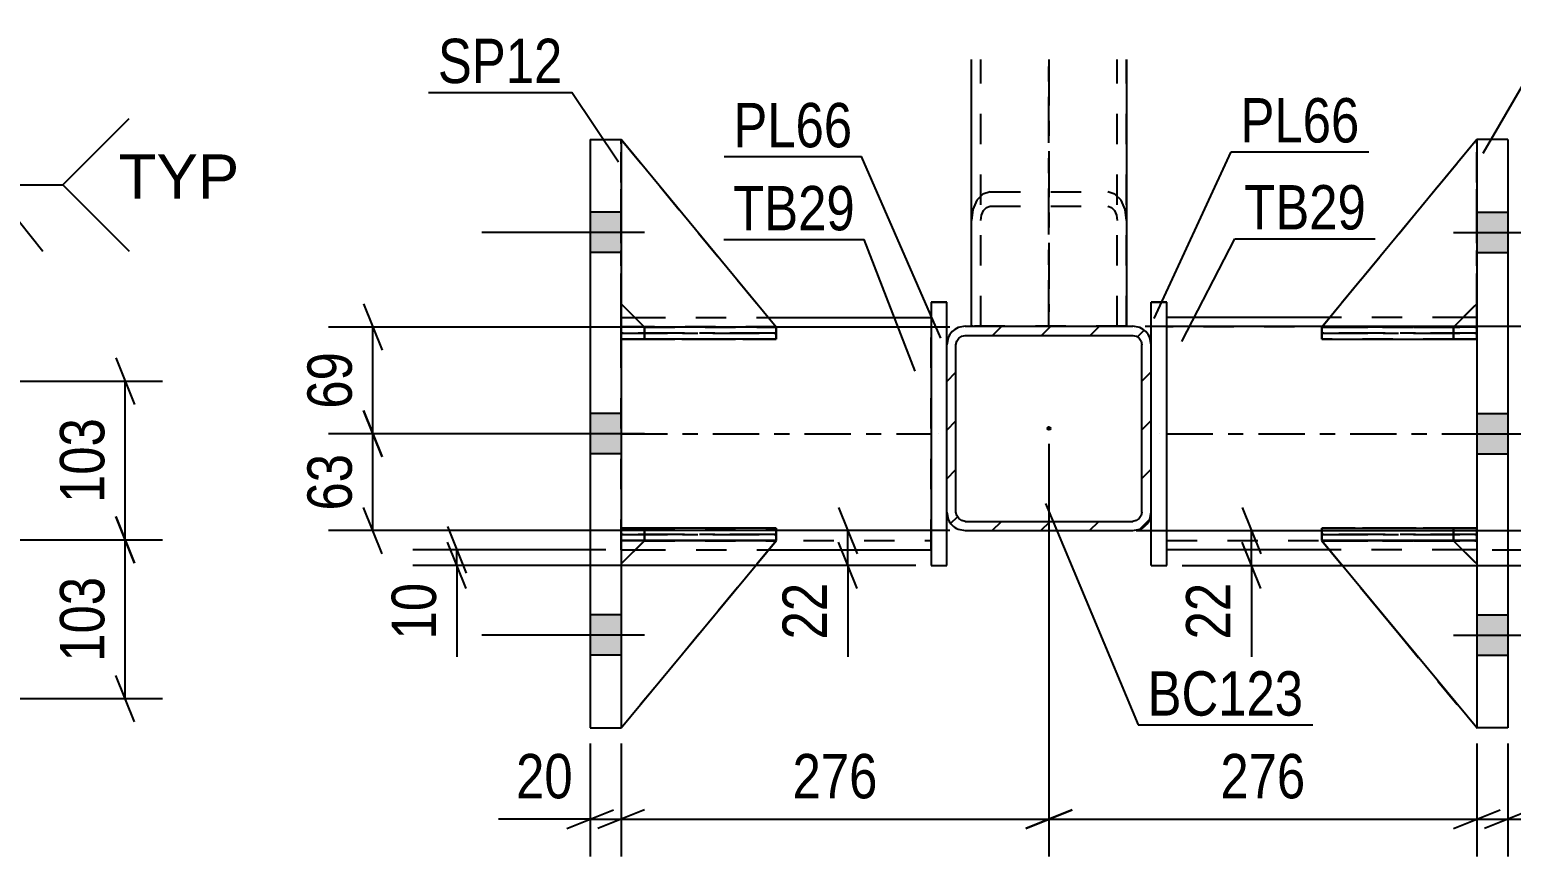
# Model space of a CAD drawing. Header units: millimetres. Extents: x 0 to 841, y 0 to 594.
# Drawn here: x 139.8 to 235.4, y 138.6 to 191.9 of the extents above; entities that cross this region are included whole.
import ezdxf

# ---------------------------------------------------------------- set-up
doc = ezdxf.new("R2010")
doc.units = ezdxf.units.MM
doc.linetypes.add('DXK_LINE_DOT2', pattern=[3.9198, 1.9599, -1.9599])
doc.linetypes.add('DXK_LINE_DOT3', pattern=[5.9187, 2.979, -0.9799, 0.9799, -0.9799])
doc.styles.add('Arial', font='ARIAL.TTF', dxfattribs={"height": 0.2})
doc.styles.add('Arial Narrow', font='ARIALN.TTF', dxfattribs={"height": 0.2})

# ---------------------------------------------------------------- blocks, each defined once
blk = doc.blocks.new('Part-247305034-6733 - 6699')
at = {"color": 2, "linetype": 'Continuous'}
for p, q in [((179.463, 158.939), (177.963, 157.439)), ((177.963, 146.849), (187.963, 158.939)), ((187.963, 158.939), (179.463, 158.939)), ((179.463, 158.939), (179.463, 158.939)), ((187.963, 158.939), (187.963, 158.939))]:
    blk.add_line(p, q, dxfattribs=at)
at = {"color": 7, "linetype": 'DXK_LINE_DOT2'}
for p, q in [((177.963, 157.439), (179.463, 158.939)), ((177.963, 146.849), (187.963, 158.939)), ((179.463, 158.939), (187.963, 158.939)), ((177.963, 157.439), (177.963, 146.849))]:
    blk.add_line(p, q, dxfattribs=at)
at = {"color": 7, "linetype": 'DXK_LINE_DOT3'}
for p, q in [((187.963, 158.939), (177.963, 158.939)), ((177.963, 158.939), (177.963, 146.849))]:
    blk.add_line(p, q, dxfattribs=at)
blk = doc.blocks.new('Part-247305034-6730 - 6699')
at = {"color": 2, "linetype": 'Continuous'}
for p, q in [((223.164, 159.749), (233.164, 159.749)), ((223.164, 159.749), (223.164, 158.949)), ((233.164, 159.749), (233.164, 159.749)), ((233.164, 158.949), (233.164, 159.749)), ((233.164, 158.949), (223.164, 158.949))]:
    blk.add_line(p, q, dxfattribs=at)
at = {"color": 7, "linetype": 'DXK_LINE_DOT2'}
for p, q in [((231.664, 159.749), (223.164, 159.749)), ((233.164, 159.749), (231.664, 159.749)), ((231.664, 159.749), (231.664, 158.949)), ((233.164, 159.749), (233.164, 159.749)), ((223.164, 158.949), (231.664, 158.949)), ((231.664, 158.949), (233.164, 158.949))]:
    blk.add_line(p, q, dxfattribs=at)
blk = doc.blocks.new('Part-247305034-6734 - 6699')
at = {"color": 7, "linetype": 'DXK_LINE_DOT2'}
for p, q in [((177.963, 174.239), (177.963, 184.849)), ((177.963, 184.849), (187.963, 172.739)), ((177.963, 184.849), (187.963, 172.739)), ((179.463, 172.739), (177.963, 174.239)), ((179.463, 172.739), (177.963, 174.239)), ((187.963, 172.739), (179.463, 172.739)), ((179.463, 172.739), (179.463, 172.739)), ((179.463, 172.739), (187.963, 172.739)), ((187.963, 172.739), (187.963, 172.739))]:
    blk.add_line(p, q, dxfattribs=at)
at = {"color": 7, "linetype": 'DXK_LINE_DOT3'}
for p, q in [((177.963, 172.739), (177.963, 184.849)), ((187.963, 172.739), (177.963, 172.739))]:
    blk.add_line(p, q, dxfattribs=at)
blk = doc.blocks.new('Part-247305034-6710 - 6699')
at = {"linetype": 'Continuous'}
h = blk.add_hatch(dxfattribs=at)
h.set_pattern_fill('', scale=0.7, style=0, pattern_type=0)
h.set_pattern_definition([(45, (211.422, 159.681), (-1.57154, 1.57154), [])])
h.paths.add_polyline_path([(210.963, 159.59), (211.422, 159.681), (211.811, 159.941), (212.072, 160.33), (212.163, 160.79), (212.163, 171.59), (212.072, 172.049), (211.811, 172.438), (211.422, 172.698), (210.963, 172.79), (200.163, 172.79), (199.704, 172.698), (199.314, 172.438), (199.054, 172.049), (198.963, 171.59), (198.963, 160.79), (199.054, 160.33), (199.314, 159.941), (199.704, 159.681), (200.163, 159.59)])
h.paths.add_polyline_path([(200.163, 160.19), (199.933, 160.235), (199.739, 160.365), (199.609, 160.56), (199.563, 160.79), (199.563, 171.59), (199.609, 171.819), (199.739, 172.014), (199.933, 172.144), (200.163, 172.19), (210.963, 172.19), (211.192, 172.144), (211.387, 172.014), (211.517, 171.819), (211.563, 171.59), (211.563, 160.79), (211.517, 160.56), (211.387, 160.365), (211.192, 160.235), (210.963, 160.19)])
blk.add_hatch(color=30, dxfattribs=at).paths.add_polyline_path([(205.563, 166.09, -1), (205.563, 166.29, -1)])
at = {"color": 2, "linetype": 'Continuous'}
for p, q in [((200.163, 172.79), (199.704, 172.698)), ((199.739, 172.014), (199.933, 172.144)), ((199.933, 172.144), (200.163, 172.19)), ((200.163, 172.79), (200.163, 172.79)), ((200.163, 172.79), (210.963, 172.79)), ((200.163, 172.19), (200.163, 172.19)), ((200.163, 172.19), (210.963, 172.19)), ((210.963, 172.79), (210.963, 172.79)), ((211.422, 172.698), (210.963, 172.79)), ((210.963, 172.19), (210.963, 172.19)), ((210.963, 172.19), (211.192, 172.144)), ((211.192, 172.144), (211.387, 172.014)), ((199.054, 172.049), (198.963, 171.59)), ((198.963, 171.59), (198.963, 171.59)), ((198.963, 160.79), (198.963, 171.59)), ((199.563, 171.59), (199.609, 171.819)), ((199.563, 171.59), (199.563, 171.59)), ((199.563, 160.79), (199.563, 171.59)), ((199.609, 171.819), (199.739, 172.014)), ((211.387, 172.014), (211.517, 171.819)), ((211.517, 171.819), (211.563, 171.59)), ((211.563, 171.59), (211.563, 171.59)), ((211.563, 160.79), (211.563, 171.59)), ((212.163, 171.59), (212.072, 172.049)), ((212.163, 171.59), (212.163, 171.59)), ((212.163, 160.79), (212.163, 171.59)), ((198.963, 160.79), (198.963, 160.79)), ((198.963, 160.79), (199.054, 160.33)), ((199.563, 160.79), (199.563, 160.79)), ((199.609, 160.56), (199.563, 160.79)), ((211.563, 160.79), (211.517, 160.56)), ((211.563, 160.79), (211.563, 160.79)), ((212.072, 160.33), (212.163, 160.79)), ((212.163, 160.79), (212.163, 160.79)), ((199.739, 160.365), (199.609, 160.56)), ((199.704, 159.681), (200.163, 159.59)), ((199.933, 160.235), (199.739, 160.365)), ((200.163, 160.19), (199.933, 160.235)), ((200.163, 160.19), (200.163, 160.19)), ((200.163, 160.19), (210.963, 160.19)), ((211.192, 160.235), (210.963, 160.19)), ((210.963, 160.19), (210.963, 160.19)), ((210.963, 159.59), (211.422, 159.681)), ((211.387, 160.365), (211.192, 160.235)), ((211.517, 160.56), (211.387, 160.365)), ((200.163, 159.59), (200.163, 159.59)), ((200.163, 159.59), (210.963, 159.59)), ((210.963, 159.59), (210.963, 159.59))]:
    blk.add_line(p, q, dxfattribs=at)
at = {"color": 7, "linetype": 'DXK_LINE_DOT3'}
blk.add_line((205.563, 166.19), (205.563, 166.19), dxfattribs=at)
at = {"color": 30, "linetype": 'DXK_LINE_DOT3'}
blk.add_line((205.563, 166.19), (205.563, 166.19), dxfattribs=at)
at = {"color": 30, "linetype": 'Continuous'}
blk.add_circle((205.563, 166.19), 0.1, dxfattribs=at)
at = {"color": 2, "linetype": 'Continuous'}
for centre, start, end in [((200.163, 171.59), 112.5, 157.5), ((210.963, 171.59), 22.5, 67.5), ((200.163, 160.79), 202.5, 247.5), ((210.963, 160.79), 292.5, 337.5)]:
    blk.add_arc(centre, 1.2, start, end, dxfattribs=at)
blk = doc.blocks.new('Part-247305034-6729 - 6699')
at = {"color": 7, "linetype": 'DXK_LINE_DOT2'}
for p, q in [((223.164, 171.949), (223.164, 172.749)), ((223.164, 172.749), (231.664, 172.749)), ((233.163, 172.749), (223.164, 172.749)), ((231.664, 171.949), (231.664, 172.749)), ((231.664, 172.749), (233.164, 172.749)), ((233.163, 171.949), (233.163, 172.749)), ((233.163, 172.749), (233.164, 172.749)), ((233.164, 171.949), (233.164, 172.749)), ((231.664, 171.949), (223.164, 171.949)), ((223.164, 171.949), (233.163, 171.949)), ((233.164, 171.949), (231.664, 171.949)), ((233.163, 171.949), (233.164, 171.949))]:
    blk.add_line(p, q, dxfattribs=at)
at = {"color": 7, "linetype": 'DXK_LINE_DOT3'}
for p, q in [((233.164, 172.349), (223.164, 172.349)), ((223.164, 172.349), (233.163, 172.349))]:
    blk.add_line(p, q, dxfattribs=at)
blk = doc.blocks.new('Part-247305034-6795 - 6699')
at = {"color": 2, "linetype": 'Continuous'}
for p, q in [((212.163, 174.349), (213.163, 174.349)), ((212.163, 171.588), (212.163, 174.349)), ((213.163, 157.349), (213.163, 174.349)), ((212.163, 157.349), (212.163, 160.791)), ((212.163, 157.349), (213.163, 157.349))]:
    blk.add_line(p, q, dxfattribs=at)
at = {"color": 7, "linetype": 'DXK_LINE_DOT2'}
for p, q in [((213.163, 174.349), (212.163, 174.349)), ((212.163, 160.791), (212.163, 171.588)), ((212.163, 157.349), (213.163, 157.349))]:
    blk.add_line(p, q, dxfattribs=at)
at = {"color": 7, "linetype": 'DXK_LINE_DOT3'}
blk.add_line((212.663, 165.849), (212.663, 165.849), dxfattribs=at)
blk = doc.blocks.new('Part-247305034-6731 - 6699')
at = {"color": 2, "linetype": 'Continuous'}
for p, q in [((223.172, 172.749), (223.164, 172.749)), ((223.164, 172.749), (223.164, 171.949)), ((233.164, 172.749), (224.411, 172.749)), ((233.164, 172.749), (233.164, 172.749)), ((233.164, 172.749), (233.164, 171.949)), ((223.164, 171.949), (233.164, 171.949))]:
    blk.add_line(p, q, dxfattribs=at)
at = {"color": 7, "linetype": 'DXK_LINE_DOT2'}
for p, q in [((224.411, 172.749), (223.172, 172.749)), ((231.664, 172.749), (223.172, 172.749)), ((231.664, 172.749), (233.164, 172.749)), ((231.664, 172.749), (231.664, 171.949)), ((233.164, 172.749), (233.164, 172.749)), ((223.164, 171.949), (231.664, 171.949)), ((231.664, 171.949), (233.164, 171.949))]:
    blk.add_line(p, q, dxfattribs=at)
blk = doc.blocks.new('Part-247305034-6732 - 6699')
at = {"color": 7, "linetype": 'DXK_LINE_DOT2'}
for p, q in [((179.463, 158.939), (177.963, 157.439)), ((177.963, 146.849), (187.963, 158.939)), ((177.963, 157.439), (179.463, 158.939)), ((187.963, 158.939), (177.963, 146.849)), ((187.963, 158.939), (179.463, 158.939)), ((179.463, 158.939), (179.463, 158.939)), ((179.463, 158.939), (187.963, 158.939)), ((187.963, 158.939), (187.963, 158.939)), ((177.963, 157.439), (177.963, 146.849))]:
    blk.add_line(p, q, dxfattribs=at)
at = {"color": 7, "linetype": 'DXK_LINE_DOT3'}
for p, q in [((187.963, 158.939), (177.963, 158.939)), ((177.963, 158.939), (177.963, 146.849))]:
    blk.add_line(p, q, dxfattribs=at)
blk = doc.blocks.new('Part-247305034-6735 - 6699')
at = {"color": 2, "linetype": 'Continuous'}
for p, q in [((187.963, 172.739), (177.963, 184.849)), ((179.453, 172.749), (177.963, 174.239)), ((186.715, 172.739), (187.963, 172.739)), ((187.963, 172.739), (187.963, 172.739))]:
    blk.add_line(p, q, dxfattribs=at)
at = {"color": 7, "linetype": 'DXK_LINE_DOT2'}
for p, q in [((177.963, 174.239), (177.963, 184.849)), ((177.963, 184.849), (187.963, 172.739)), ((179.463, 172.739), (177.963, 174.239)), ((179.463, 172.739), (179.453, 172.749)), ((187.963, 172.739), (179.463, 172.739)), ((179.463, 172.739), (179.463, 172.739)), ((179.463, 172.739), (186.715, 172.739))]:
    blk.add_line(p, q, dxfattribs=at)
at = {"color": 7, "linetype": 'DXK_LINE_DOT3'}
for p, q in [((177.963, 172.739), (177.963, 184.849)), ((187.963, 172.739), (177.963, 172.739))]:
    blk.add_line(p, q, dxfattribs=at)
blk = doc.blocks.new('Part-247305034-6800 - 6699')
at = {"color": 2, "linetype": 'Continuous'}
for p, q in [((198.963, 174.349), (197.963, 174.349)), ((197.963, 174.349), (197.963, 157.349)), ((198.963, 171.591), (198.963, 174.349)), ((198.963, 157.349), (198.963, 160.788)), ((197.963, 157.349), (198.963, 157.349))]:
    blk.add_line(p, q, dxfattribs=at)
at = {"color": 7, "linetype": 'DXK_LINE_DOT2'}
for p, q in [((197.963, 174.349), (198.963, 174.349)), ((198.963, 160.788), (198.963, 171.591)), ((197.963, 157.349), (198.963, 157.349))]:
    blk.add_line(p, q, dxfattribs=at)
at = {"color": 7, "linetype": 'DXK_LINE_DOT3'}
blk.add_line((198.463, 165.849), (198.463, 165.849), dxfattribs=at)
blk = doc.blocks.new('Part-247305034-6736 - 6699')
at = {"color": 7, "linetype": 'DXK_LINE_DOT2'}
for p, q in [((177.962, 159.749), (179.462, 159.75)), ((177.963, 159.749), (177.962, 159.749)), ((177.962, 159.749), (177.962, 158.949)), ((187.962, 159.75), (177.963, 159.749)), ((177.963, 159.749), (177.963, 158.949)), ((179.462, 159.75), (187.962, 159.75)), ((179.462, 159.75), (179.462, 158.95)), ((187.962, 159.75), (187.962, 158.95)), ((179.462, 158.95), (177.962, 158.949)), ((177.963, 158.949), (177.962, 158.949)), ((177.963, 158.949), (187.962, 158.95)), ((187.962, 158.95), (179.462, 158.95))]:
    blk.add_line(p, q, dxfattribs=at)
blk = doc.blocks.new('Part-247305034-6737 - 6699')
at = {"color": 7, "linetype": 'DXK_LINE_DOT2'}
for p, q in [((177.962, 172.749), (179.462, 172.75)), ((177.963, 172.749), (177.962, 172.749)), ((177.962, 172.749), (177.962, 171.949)), ((187.962, 172.75), (177.963, 172.749)), ((177.963, 172.749), (177.963, 171.949)), ((179.462, 172.75), (187.962, 172.75)), ((179.462, 172.75), (179.462, 171.95)), ((187.962, 172.75), (187.962, 171.95)), ((179.462, 171.95), (177.962, 171.949)), ((177.963, 171.949), (177.962, 171.949)), ((177.963, 171.949), (187.962, 171.95)), ((187.962, 171.95), (179.462, 171.95))]:
    blk.add_line(p, q, dxfattribs=at)
at = {"color": 7, "linetype": 'DXK_LINE_DOT3'}
for p, q in [((177.962, 172.35), (187.962, 172.35)), ((187.962, 172.35), (177.963, 172.349))]:
    blk.add_line(p, q, dxfattribs=at)
blk = doc.blocks.new('Part-247305034-6738 - 6699')
at = {"color": 2, "linetype": 'Continuous'}
for p, q in [((177.962, 158.949), (177.962, 159.749)), ((187.962, 159.749), (177.962, 159.749)), ((187.962, 158.949), (187.962, 159.749)), ((187.962, 158.949), (177.962, 158.949)), ((177.962, 158.949), (177.962, 158.949))]:
    blk.add_line(p, q, dxfattribs=at)
at = {"color": 7, "linetype": 'DXK_LINE_DOT2'}
for p, q in [((179.462, 159.749), (177.962, 159.749)), ((179.462, 158.949), (179.462, 159.749)), ((187.962, 159.749), (179.462, 159.749)), ((177.962, 158.949), (179.462, 158.949)), ((179.462, 158.949), (187.962, 158.949))]:
    blk.add_line(p, q, dxfattribs=at)
at = {"color": 7, "linetype": 'DXK_LINE_DOT3'}
for p, q in [((177.962, 159.349), (187.962, 159.349)), ((187.962, 159.349), (177.962, 159.349))]:
    blk.add_line(p, q, dxfattribs=at)
blk = doc.blocks.new('Part-247305034-6739 - 6699')
at = {"color": 2, "linetype": 'Continuous'}
for p, q in [((177.962, 171.949), (177.962, 172.749)), ((177.962, 172.749), (186.715, 172.749)), ((187.962, 172.749), (187.955, 172.749)), ((187.962, 171.949), (187.962, 172.749)), ((187.962, 171.949), (177.962, 171.949)), ((177.962, 171.949), (177.962, 171.949))]:
    blk.add_line(p, q, dxfattribs=at)
at = {"color": 7, "linetype": 'DXK_LINE_DOT2'}
for p, q in [((179.462, 172.749), (177.962, 172.749)), ((179.462, 171.949), (179.462, 172.749)), ((179.462, 172.749), (187.955, 172.749)), ((177.962, 171.949), (179.462, 171.949)), ((179.462, 171.949), (187.962, 171.949))]:
    blk.add_line(p, q, dxfattribs=at)
blk = doc.blocks.new('Part-247305034-6808 - 6699')
at = {"color": 7, "linetype": 'DXK_LINE_DOT2'}
for p, q in [((200.563, 172.79), (200.563, 190.02)), ((201.163, 172.79), (201.163, 190.02)), ((209.963, 172.79), (209.963, 190.02)), ((210.563, 172.79), (210.563, 190.02)), ((200.914, 180.922), (200.654, 180.318)), ((201.304, 181.325), (200.914, 180.922)), ((201.763, 181.467), (201.304, 181.325)), ((201.763, 181.467), (209.363, 181.467)), ((209.822, 181.325), (209.363, 181.467)), ((210.211, 180.922), (209.822, 181.325)), ((210.472, 180.318), (210.211, 180.922)), ((200.654, 180.318), (200.563, 179.607)), ((201.163, 179.607), (201.209, 179.962)), ((201.209, 179.962), (201.339, 180.264)), ((201.339, 180.264), (201.533, 180.466)), ((201.533, 180.466), (201.763, 180.537)), ((201.763, 180.537), (209.363, 180.537)), ((209.363, 180.537), (209.592, 180.466)), ((209.592, 180.466), (209.787, 180.264)), ((209.787, 180.264), (209.917, 179.962)), ((209.917, 179.962), (209.963, 179.607)), ((210.563, 179.607), (210.472, 180.318)), ((200.563, 172.79), (210.563, 172.79)), ((200.654, 172.79), (200.563, 172.79))]:
    blk.add_line(p, q, dxfattribs=at)
at = {"color": 7, "linetype": 'DXK_LINE_DOT3'}
blk.add_line((205.563, 190.02), (205.563, 173.716), dxfattribs=at)
blk = doc.blocks.new('Part-247305034-6744 - 6699')
at = {"color": 2, "linetype": 'Continuous'}
for p, q in [((175.963, 184.849), (177.963, 184.849)), ((175.963, 184.849), (175.963, 146.849)), ((177.963, 184.849), (177.963, 146.849)), ((175.963, 146.849), (177.963, 146.849))]:
    blk.add_line(p, q, dxfattribs=at)
blk = doc.blocks.new('Part-247305034-6749 - 6699')
at = {"color": 2, "linetype": 'Continuous'}
for p, q in [((177.963, 173.349), (178.854, 173.349)), ((187.46, 173.349), (197.963, 173.349)), ((177.963, 158.349), (178.872, 158.349)), ((187.474, 158.349), (197.963, 158.349))]:
    blk.add_line(p, q, dxfattribs=at)
at = {"color": 7, "linetype": 'DXK_LINE_DOT2'}
for p, q in [((177.963, 158.349), (177.963, 173.349)), ((178.854, 173.349), (187.46, 173.349)), ((197.963, 158.349), (197.963, 173.349)), ((177.963, 172.749), (197.963, 172.749)), ((177.963, 158.949), (197.963, 158.949)), ((178.872, 158.349), (187.474, 158.349))]:
    blk.add_line(p, q, dxfattribs=at)
at = {"color": 7, "linetype": 'DXK_LINE_DOT3'}
blk.add_line((177.963, 165.849), (197.963, 165.849), dxfattribs=at)
blk = doc.blocks.new('Part-247305034-6752 - 6699')
at = {"color": 7, "linetype": 'DXK_LINE_DOT2'}
for p, q in [((223.163, 158.939), (231.663, 158.939)), ((233.163, 146.849), (223.163, 158.939)), ((223.163, 158.939), (223.163, 158.939)), ((231.663, 158.939), (223.163, 158.939)), ((223.163, 158.939), (233.163, 146.849)), ((231.663, 158.939), (233.163, 157.439)), ((231.663, 158.939), (231.663, 158.939)), ((233.163, 157.439), (231.663, 158.939)), ((233.163, 157.439), (233.163, 146.849))]:
    blk.add_line(p, q, dxfattribs=at)
at = {"color": 7, "linetype": 'DXK_LINE_DOT3'}
for p, q in [((223.163, 158.939), (233.163, 158.939)), ((233.163, 158.939), (233.163, 146.849))]:
    blk.add_line(p, q, dxfattribs=at)
blk = doc.blocks.new('Part-247305034-6755 - 6699')
at = {"color": 2, "linetype": 'Continuous'}
for p, q in [((223.163, 158.939), (223.163, 158.939)), ((231.663, 158.939), (223.163, 158.939)), ((233.163, 146.849), (223.163, 158.939)), ((231.663, 158.939), (231.663, 158.939)), ((231.663, 158.939), (233.163, 157.439))]:
    blk.add_line(p, q, dxfattribs=at)
at = {"color": 7, "linetype": 'DXK_LINE_DOT2'}
for p, q in [((223.163, 158.939), (231.663, 158.939)), ((233.163, 146.849), (223.163, 158.939)), ((231.663, 158.939), (233.163, 157.439)), ((233.163, 157.439), (233.163, 146.849))]:
    blk.add_line(p, q, dxfattribs=at)
at = {"color": 7, "linetype": 'DXK_LINE_DOT3'}
for p, q in [((223.163, 158.939), (233.163, 158.939)), ((233.163, 158.939), (233.163, 146.849))]:
    blk.add_line(p, q, dxfattribs=at)
blk = doc.blocks.new('Part-247305034-6758 - 6699')
at = {"color": 7, "linetype": 'DXK_LINE_DOT2'}
for p, q in [((233.163, 184.849), (223.163, 172.739)), ((223.163, 172.739), (233.163, 184.849)), ((233.163, 174.239), (233.163, 184.849)), ((231.663, 172.739), (233.163, 174.239)), ((231.663, 172.739), (233.163, 174.239)), ((223.163, 172.739), (231.663, 172.739)), ((223.163, 172.739), (223.163, 172.739)), ((231.663, 172.739), (223.163, 172.739)), ((231.663, 172.739), (231.663, 172.739))]:
    blk.add_line(p, q, dxfattribs=at)
at = {"color": 7, "linetype": 'DXK_LINE_DOT3'}
for p, q in [((233.163, 172.739), (233.163, 184.849)), ((223.163, 172.739), (233.163, 172.739))]:
    blk.add_line(p, q, dxfattribs=at)
blk = doc.blocks.new('Part-247305034-6761 - 6699')
at = {"color": 2, "linetype": 'Continuous'}
for p, q in [((233.163, 184.849), (223.163, 172.739)), ((231.673, 172.749), (233.163, 174.239)), ((224.411, 172.739), (223.163, 172.739)), ((223.163, 172.739), (223.163, 172.739))]:
    blk.add_line(p, q, dxfattribs=at)
at = {"color": 7, "linetype": 'DXK_LINE_DOT2'}
for p, q in [((223.163, 172.739), (233.163, 184.849)), ((233.163, 174.239), (233.163, 184.849)), ((231.663, 172.739), (233.163, 174.239)), ((231.663, 172.739), (223.163, 172.739)), ((231.663, 172.739), (224.411, 172.739)), ((231.663, 172.739), (231.673, 172.749)), ((231.663, 172.739), (231.663, 172.739))]:
    blk.add_line(p, q, dxfattribs=at)
at = {"color": 7, "linetype": 'DXK_LINE_DOT3'}
for p, q in [((233.163, 172.739), (233.163, 184.849)), ((223.163, 172.739), (233.163, 172.739))]:
    blk.add_line(p, q, dxfattribs=at)
blk = doc.blocks.new('Part-247305034-6762 - 6699')
at = {"color": 7, "linetype": 'DXK_LINE_DOT2'}
for p, q in [((223.164, 158.949), (223.164, 159.749)), ((223.164, 159.749), (231.664, 159.749)), ((233.163, 159.749), (223.164, 159.749)), ((231.664, 158.949), (231.664, 159.749)), ((231.664, 159.749), (233.164, 159.749)), ((233.163, 158.949), (233.163, 159.749)), ((233.163, 159.749), (233.164, 159.749)), ((233.164, 158.949), (233.164, 159.749)), ((231.664, 158.949), (223.164, 158.949)), ((223.164, 158.949), (233.163, 158.949)), ((233.164, 158.949), (231.664, 158.949)), ((233.163, 158.949), (233.164, 158.949))]:
    blk.add_line(p, q, dxfattribs=at)
at = {"color": 7, "linetype": 'DXK_LINE_DOT3'}
for p, q in [((233.164, 159.349), (223.164, 159.349)), ((223.164, 159.349), (233.163, 159.349))]:
    blk.add_line(p, q, dxfattribs=at)
blk = doc.blocks.new('Bolt-247305034-6831 - 6699')
at = {"linetype": 'Continuous'}
for points in [[(235.164, 177.549), (235.164, 180.149), (233.164, 180.149), (233.164, 177.549)], [(235.164, 177.549), (235.164, 180.149), (233.164, 180.149), (233.164, 177.549)], [(235.164, 177.549), (235.164, 180.149), (233.164, 180.149), (233.164, 177.549)], [(235.164, 164.549), (235.164, 167.149), (233.164, 167.149), (233.164, 164.549)], [(235.164, 164.549), (235.164, 167.149), (233.164, 167.149), (233.164, 164.549)], [(235.164, 151.549), (235.164, 154.149), (233.164, 154.149), (233.164, 151.549)], [(235.164, 151.549), (235.164, 154.149), (233.164, 154.149), (233.164, 151.549)], [(235.164, 151.549), (235.164, 154.149), (233.164, 154.149), (233.164, 151.549)]]:
    blk.add_hatch(color=1, dxfattribs=at).paths.add_polyline_path(points)
at = {"color": 1, "linetype": 'Continuous'}
for p, q in [((233.164, 180.149), (235.164, 180.149)), ((233.164, 180.149), (235.164, 180.149)), ((233.164, 180.149), (235.164, 180.149)), ((231.664, 178.849), (242.164, 178.849)), ((231.664, 178.849), (242.164, 178.849)), ((231.664, 178.849), (242.164, 178.849)), ((233.164, 177.549), (235.164, 177.549)), ((233.164, 177.549), (235.164, 177.549)), ((233.164, 177.549), (235.164, 177.549)), ((233.164, 167.149), (235.164, 167.149)), ((233.164, 167.149), (235.164, 167.149)), ((231.664, 165.849), (242.164, 165.849)), ((231.664, 165.849), (242.164, 165.849)), ((233.164, 164.549), (235.164, 164.549)), ((233.164, 164.549), (235.164, 164.549)), ((233.164, 154.149), (235.164, 154.149)), ((233.164, 154.149), (235.164, 154.149)), ((233.164, 154.149), (235.164, 154.149)), ((231.664, 152.849), (242.164, 152.849)), ((231.664, 152.849), (242.164, 152.849)), ((231.664, 152.849), (242.164, 152.849)), ((233.164, 151.549), (235.164, 151.549)), ((233.164, 151.549), (235.164, 151.549)), ((233.164, 151.549), (235.164, 151.549))]:
    blk.add_line(p, q, dxfattribs=at)
blk = doc.blocks.new('Part-247305034-6767 - 6699')
at = {"color": 2, "linetype": 'Continuous'}
for p, q in [((235.164, 184.849), (233.164, 184.849)), ((233.164, 184.849), (233.164, 146.849)), ((235.164, 184.849), (235.164, 146.849)), ((235.164, 146.849), (233.164, 146.849))]:
    blk.add_line(p, q, dxfattribs=at)
blk = doc.blocks.new('Part-247305034-6782 - 6699')
at = {"color": 2, "linetype": 'Continuous'}
for p, q in [((200.563, 172.79), (200.563, 190.02)), ((210.563, 190.02), (210.563, 172.79))]:
    blk.add_line(p, q, dxfattribs=at)
at = {"color": 7, "linetype": 'DXK_LINE_DOT2'}
for p, q in [((201.163, 172.79), (201.163, 190.02)), ((209.963, 172.79), (209.963, 190.02)), ((210.563, 172.79), (200.563, 172.79)), ((200.563, 172.79), (200.563, 172.79)), ((200.563, 172.79), (210.563, 172.79)), ((210.563, 172.79), (210.563, 172.79))]:
    blk.add_line(p, q, dxfattribs=at)
at = {"color": 7, "linetype": 'DXK_LINE_DOT3'}
blk.add_line((205.563, 172.79), (205.563, 190.02), dxfattribs=at)
blk = doc.blocks.new('Part-247305034-6790 - 6699')
at = {"color": 2, "linetype": 'Continuous'}
for p, q in [((223.666, 173.349), (213.163, 173.349)), ((233.164, 173.349), (232.273, 173.349)), ((223.652, 158.349), (213.163, 158.349)), ((233.164, 158.349), (232.254, 158.349))]:
    blk.add_line(p, q, dxfattribs=at)
at = {"color": 7, "linetype": 'DXK_LINE_DOT2'}
for p, q in [((213.163, 158.349), (213.163, 173.349)), ((232.273, 173.349), (223.666, 173.349)), ((233.164, 173.349), (233.164, 158.349)), ((233.164, 172.749), (213.163, 172.749)), ((213.163, 158.949), (233.164, 158.949)), ((232.254, 158.349), (223.652, 158.349))]:
    blk.add_line(p, q, dxfattribs=at)
at = {"color": 7, "linetype": 'DXK_LINE_DOT3'}
blk.add_line((213.163, 165.849), (233.164, 165.849), dxfattribs=at)
blk = doc.blocks.new('Bolt-247305034-6832 - 6699')
at = {"linetype": 'Continuous'}
for points in [[(177.963, 177.549), (177.963, 180.149), (175.963, 180.149), (175.963, 177.549)], [(177.963, 177.549), (177.963, 180.149), (175.963, 180.149), (175.963, 177.549)], [(177.963, 177.549), (177.963, 180.149), (175.963, 180.149), (175.963, 177.549)], [(177.963, 164.549), (177.963, 167.149), (175.963, 167.149), (175.963, 164.549)], [(177.963, 164.549), (177.963, 167.149), (175.963, 167.149), (175.963, 164.549)], [(177.963, 151.549), (177.963, 154.149), (175.963, 154.149), (175.963, 151.549)], [(177.963, 151.549), (177.963, 154.149), (175.963, 154.149), (175.963, 151.549)], [(177.963, 151.549), (177.963, 154.149), (175.963, 154.149), (175.963, 151.549)]]:
    blk.add_hatch(color=1, dxfattribs=at).paths.add_polyline_path(points)
at = {"color": 1, "linetype": 'Continuous'}
for p, q in [((177.963, 180.149), (175.963, 180.149)), ((177.963, 180.149), (175.963, 180.149)), ((177.963, 180.149), (175.963, 180.149)), ((179.463, 178.849), (168.963, 178.849)), ((179.463, 178.849), (168.963, 178.849)), ((179.463, 178.849), (168.963, 178.849)), ((177.963, 177.549), (175.963, 177.549)), ((177.963, 177.549), (175.963, 177.549)), ((177.963, 177.549), (175.963, 177.549)), ((177.963, 167.149), (175.963, 167.149)), ((177.963, 167.149), (175.963, 167.149)), ((179.463, 165.849), (168.963, 165.849)), ((179.463, 165.849), (168.963, 165.849)), ((177.963, 164.549), (175.963, 164.549)), ((177.963, 164.549), (175.963, 164.549)), ((177.963, 154.149), (175.963, 154.149)), ((177.963, 154.149), (175.963, 154.149)), ((177.963, 154.149), (175.963, 154.149)), ((179.463, 152.849), (168.963, 152.849)), ((179.463, 152.849), (168.963, 152.849)), ((179.463, 152.849), (168.963, 152.849)), ((177.963, 151.549), (175.963, 151.549)), ((177.963, 151.549), (175.963, 151.549)), ((177.963, 151.549), (175.963, 151.549))]:
    blk.add_line(p, q, dxfattribs=at)
blk = doc.blocks.new('StraightDimension-247305034-40060 - 6220')
at = {"color": 7, "linetype": 'Continuous'}
for p, q in [((145.367, 170.745), (146.567, 167.745)), ((129.715, 169.245), (148.367, 169.245)), ((145.967, 158.995), (145.967, 169.245)), ((146.567, 157.495), (145.367, 160.495)), ((119.465, 158.995), (148.367, 158.995))]:
    blk.add_line(p, q, dxfattribs=at)
at = {"color": 0}
blk.add_wipeout([(145.217, 167.462), (141.017, 167.462), (141.017, 160.778), (145.217, 160.778)], dxfattribs=at)
at = {"color": 3, "style": 'Arial Narrow'}
blk.add_text('103', height=2.8633, rotation=90.00021, dxfattribs=at).set_placement((144.617, 161.378))
blk = doc.blocks.new('StraightDimension-247305034-40061 - 6220')
at = {"color": 7, "linetype": 'Continuous'}
for p, q in [((145.367, 160.495), (146.567, 157.495)), ((119.465, 158.995), (148.367, 158.995)), ((145.967, 148.745), (145.967, 158.995)), ((146.567, 147.245), (145.367, 150.245)), ((129.715, 148.745), (148.367, 148.745))]:
    blk.add_line(p, q, dxfattribs=at)
at = {"color": 0}
blk.add_wipeout([(145.217, 157.212), (141.017, 157.212), (141.017, 150.528), (145.217, 150.528)], dxfattribs=at)
at = {"color": 3, "style": 'Arial Narrow'}
blk.add_text('103', height=2.8633, rotation=90.00021, dxfattribs=at).set_placement((144.617, 151.128))
blk = doc.blocks.new('StraightDimension-247305034-42978 - 6699')
at = {"color": 7, "linetype": 'Continuous'}
for p, q in [((205.563, 165.19), (205.563, 138.557)), ((233.163, 145.849), (233.163, 138.557)), ((207.063, 141.557), (204.063, 140.357)), ((231.663, 140.357), (234.663, 141.557)), ((205.563, 140.957), (233.163, 140.957))]:
    blk.add_line(p, q, dxfattribs=at)
at = {"color": 0}
blk.add_wipeout([(222.705, 141.707), (222.705, 145.907), (216.021, 145.907), (216.021, 141.707)], dxfattribs=at)
at = {"color": 3, "style": 'Arial Narrow'}
blk.add_text('276', height=2.8633, dxfattribs=at).set_placement((216.621, 142.307))
blk = doc.blocks.new('StraightDimension-247305034-40340 - 6699')
at = {"color": 7, "linetype": 'Continuous'}
for p, q in [((161.334, 174.239), (162.534, 171.239)), ((199.163, 172.739), (159.084, 172.739)), ((161.934, 165.849), (161.934, 172.739)), ((162.534, 164.349), (161.334, 167.349)), ((170.934, 165.849), (159.084, 165.849))]:
    blk.add_line(p, q, dxfattribs=at)
at = {"color": 0}
blk.add_wipeout([(161.184, 171.722), (156.984, 171.722), (156.984, 166.866), (161.184, 166.866)], dxfattribs=at)
at = {"color": 3, "style": 'Arial Narrow'}
blk.add_text('69', height=2.8633, rotation=90.00021, dxfattribs=at).set_placement((160.584, 167.466))
blk = doc.blocks.new('StraightDimension-247305034-42979 - 6699')
at = {"color": 7, "linetype": 'Continuous'}
for p, q in [((205.563, 165.19), (205.563, 138.557)), ((177.963, 145.849), (177.963, 138.557)), ((179.463, 141.557), (176.463, 140.357)), ((204.063, 140.357), (207.063, 141.557)), ((177.963, 140.957), (205.563, 140.957))]:
    blk.add_line(p, q, dxfattribs=at)
at = {"color": 0}
blk.add_wipeout([(195.105, 141.707), (195.105, 145.907), (188.421, 145.907), (188.421, 141.707)], dxfattribs=at)
at = {"color": 3, "style": 'Arial Narrow'}
blk.add_text('276', height=2.8633, dxfattribs=at).set_placement((189.021, 142.307))
blk = doc.blocks.new('StraightDimension-247305034-40386 - 6699')
at = {"color": 7, "linetype": 'Continuous'}
for p, q in [((191.985, 161.09), (193.185, 158.09)), ((199.163, 159.59), (189.735, 159.59)), ((193.185, 155.849), (191.985, 158.849)), ((192.585, 157.349), (192.585, 159.59)), ((196.963, 157.349), (189.735, 157.349)), ((192.585, 157.349), (192.585, 151.443)), ((192.585, 157.349), (192.585, 151.443))]:
    blk.add_line(p, q, dxfattribs=at)
at = {"color": 0}
blk.add_wipeout([(191.835, 156.824), (187.635, 156.824), (187.635, 151.968), (191.835, 151.968)], dxfattribs=at)
at = {"color": 3, "style": 'Arial Narrow'}
blk.add_text('22', height=2.8633, rotation=90.00021, dxfattribs=at).set_placement((191.235, 152.568))
blk = doc.blocks.new('StraightDimension-247305034-40397 - 6699')
at = {"color": 7, "linetype": 'Continuous'}
for p, q in [((218.022, 161.09), (219.222, 158.09)), ((211.963, 159.59), (221.022, 159.59)), ((219.222, 155.849), (218.022, 158.849)), ((218.622, 157.349), (218.622, 159.59)), ((214.163, 157.349), (221.022, 157.349)), ((218.622, 157.349), (218.622, 151.443)), ((218.622, 157.349), (218.622, 151.443))]:
    blk.add_line(p, q, dxfattribs=at)
at = {"color": 0}
blk.add_wipeout([(217.872, 156.824), (213.672, 156.824), (213.672, 151.968), (217.872, 151.968)], dxfattribs=at)
at = {"color": 3, "style": 'Arial Narrow'}
blk.add_text('22', height=2.8633, rotation=90.00021, dxfattribs=at).set_placement((217.272, 152.568))
blk = doc.blocks.new('StraightDimension-247305034-40410 - 6699')
at = {"color": 7, "linetype": 'Continuous'}
for p, q in [((166.766, 159.849), (167.966, 156.849)), ((167.966, 155.849), (166.766, 158.849)), ((176.963, 158.349), (164.516, 158.349)), ((167.366, 157.349), (167.366, 158.349)), ((196.963, 157.349), (164.516, 157.349)), ((167.366, 157.349), (167.366, 151.443)), ((167.366, 157.349), (167.366, 151.443))]:
    blk.add_line(p, q, dxfattribs=at)
at = {"color": 0}
blk.add_wipeout([(166.616, 156.824), (162.416, 156.824), (162.416, 151.968), (166.616, 151.968)], dxfattribs=at)
at = {"color": 3, "style": 'Arial Narrow'}
blk.add_text('10', height=2.8633, rotation=90.00021, dxfattribs=at).set_placement((166.016, 152.568))
blk = doc.blocks.new('StraightDimension-247305034-40341 - 6699')
at = {"color": 7, "linetype": 'Continuous'}
for p, q in [((161.334, 167.349), (162.534, 164.349)), ((170.934, 165.849), (159.084, 165.849)), ((161.934, 159.59), (161.934, 165.849)), ((162.534, 158.09), (161.334, 161.09)), ((199.163, 159.59), (159.084, 159.59))]:
    blk.add_line(p, q, dxfattribs=at)
at = {"color": 0}
blk.add_wipeout([(161.184, 165.147), (156.984, 165.147), (156.984, 160.291), (161.184, 160.291)], dxfattribs=at)
at = {"color": 3, "style": 'Arial Narrow'}
blk.add_text('63', height=2.8633, rotation=90.00021, dxfattribs=at).set_placement((160.584, 160.891))
blk = doc.blocks.new('StraightDimension-247305034-40364 - 6699')
at = {"color": 7, "linetype": 'Continuous'}
for p, q in [((252.3, 174.29), (253.5, 171.29)), ((211.772, 172.79), (255.3, 172.79)), ((252.9, 165.849), (252.9, 172.79)), ((253.5, 164.349), (252.3, 167.349)), ((240.986, 165.849), (255.3, 165.849))]:
    blk.add_line(p, q, dxfattribs=at)
at = {"color": 0}
blk.add_wipeout([(252.15, 171.747), (247.95, 171.747), (247.95, 166.891), (252.15, 166.891)], dxfattribs=at)
at = {"color": 3, "style": 'Arial Narrow'}
blk.add_text('69', height=2.8633, rotation=90.00021, dxfattribs=at).set_placement((251.55, 167.491))
blk = doc.blocks.new('StraightDimension-247305034-40365 - 6699')
at = {"color": 7, "linetype": 'Continuous'}
for p, q in [((252.3, 167.349), (253.5, 164.349)), ((240.986, 165.849), (255.3, 165.849)), ((252.9, 159.59), (252.9, 165.849)), ((253.5, 158.09), (252.3, 161.09)), ((211.18, 159.59), (255.3, 159.59))]:
    blk.add_line(p, q, dxfattribs=at)
at = {"color": 0}
blk.add_wipeout([(252.15, 165.147), (247.95, 165.147), (247.95, 160.291), (252.15, 160.291)], dxfattribs=at)
at = {"color": 3, "style": 'Arial Narrow'}
blk.add_text('63', height=2.8633, rotation=90.00021, dxfattribs=at).set_placement((251.55, 160.891))
blk = doc.blocks.new('StraightDimension-247305034-40421 - 6699')
at = {"color": 7, "linetype": 'Continuous'}
for p, q in [((247.741, 159.849), (248.941, 156.849)), ((248.941, 155.849), (247.741, 158.849)), ((234.164, 158.349), (250.741, 158.349)), ((248.341, 157.349), (248.341, 158.349)), ((214.163, 157.349), (250.741, 157.349)), ((248.341, 157.349), (248.341, 151.443)), ((248.341, 157.349), (248.341, 151.443))]:
    blk.add_line(p, q, dxfattribs=at)
at = {"color": 0}
blk.add_wipeout([(247.591, 156.824), (243.391, 156.824), (243.391, 151.968), (247.591, 151.968)], dxfattribs=at)
at = {"color": 3, "style": 'Arial Narrow'}
blk.add_text('10', height=2.8633, rotation=90.00021, dxfattribs=at).set_placement((246.991, 152.568))
blk = doc.blocks.new('StraightDimension-247305034-42977 - 6699')
at = {"color": 7, "linetype": 'Continuous'}
for p, q in [((233.163, 145.849), (233.163, 138.557)), ((235.164, 145.849), (235.164, 138.557)), ((231.663, 140.357), (234.663, 141.557)), ((236.664, 141.557), (233.664, 140.357)), ((233.163, 140.957), (235.164, 140.957)), ((235.164, 140.957), (241.07, 140.957)), ((235.164, 140.957), (241.07, 140.957))]:
    blk.add_line(p, q, dxfattribs=at)
at = {"color": 0}
blk.add_wipeout([(240.545, 141.707), (240.545, 145.907), (235.689, 145.907), (235.689, 141.707)], dxfattribs=at)
at = {"color": 3, "style": 'Arial Narrow'}
blk.add_text('20', height=2.8633, dxfattribs=at).set_placement((236.289, 142.307))
blk = doc.blocks.new('StraightDimension-247305034-42980 - 6699')
at = {"color": 7, "linetype": 'Continuous'}
for p, q in [((175.963, 145.849), (175.963, 138.557)), ((177.963, 145.849), (177.963, 138.557)), ((174.463, 140.357), (177.463, 141.557)), ((179.463, 141.557), (176.463, 140.357)), ((175.963, 140.957), (170.057, 140.957)), ((175.963, 140.957), (170.057, 140.957)), ((175.963, 140.957), (177.963, 140.957))]:
    blk.add_line(p, q, dxfattribs=at)
at = {"color": 0}
blk.add_wipeout([(175.438, 141.707), (175.438, 145.907), (170.582, 145.907), (170.582, 141.707)], dxfattribs=at)
at = {"color": 3, "style": 'Arial Narrow'}
blk.add_text('20', height=2.8633, dxfattribs=at).set_placement((171.182, 142.307))
blk = doc.blocks.new('WeldMark-247305034-6389 - 6220')
at = {"linetype": 'Continuous'}
blk.add_hatch(color=30, dxfattribs=at).paths.add_polyline_path([(121.749, 165.931), (119.338, 163.995), (120.554, 166.838)])
at = {"color": 30, "linetype": 'Continuous'}
for p, q in [((119.338, 163.995), (132.938, 181.919)), ((132.938, 181.919), (141.938, 181.919))]:
    blk.add_line(p, q, dxfattribs=at)
at = {"color": 3, "linetype": 'Continuous'}
for q in [(140.653, 177.633), (137.224, 177.633)]:
    blk.add_line((137.224, 181.919), q, dxfattribs=at)
for start, end in [(90, 270), (270, 90)]:
    blk.add_arc((132.938, 181.919), 1.5, start, end, dxfattribs=at)
at = {"color": 0, "linetype": 'Continuous'}
blk.add_wipeout([(153.314, 181.019), (153.314, 184.019), (145.538, 184.019), (145.538, 181.019)], dxfattribs=at)
blk.add_wipeout([(153.314, 181.019), (153.314, 184.019), (145.538, 184.019), (145.538, 181.019)], dxfattribs=at)
at = {"color": 3, "linetype": 'Continuous'}
for q in [(146.224, 186.204), (146.224, 177.633)]:
    blk.add_line((141.938, 181.919), q, dxfattribs=at)
at = {"color": 3, "linetype": 'Continuous', "style": 'Arial'}
blk.add_text('TYP', height=2.8652, dxfattribs=at).set_placement((145.538, 181.019))
blk = doc.blocks.new('Mark-247305034-6706 - 6699')
at = {"color": 30, "linetype": 'Continuous'}
for p, q in [((205.344, 161.341), (211.328, 147.048)), ((211.328, 147.048), (222.576, 147.048))]:
    blk.add_line(p, q, dxfattribs=at)
at = {"color": 0}
blk.add_wipeout([(221.976, 147.648), (221.976, 150.648), (211.928, 150.648), (211.928, 147.648)], dxfattribs=at)
blk.add_wipeout([(221.976, 147.648), (221.976, 150.648), (211.928, 150.648), (211.928, 147.648)], dxfattribs=at)
at = {"color": 3, "style": 'Arial Narrow'}
blk.add_text('BC123', height=2.8633, dxfattribs=at).set_placement((211.928, 147.648))
blk = doc.blocks.new('Mark-247305034-6796 - 6699')
at = {"color": 30, "linetype": 'Continuous'}
for p in [(184.602, 183.743), (198.595, 172.028)]:
    blk.add_line(p, (193.478, 183.743), dxfattribs=at)
at = {"color": 0}
blk.add_wipeout([(192.878, 184.343), (192.878, 187.343), (185.202, 187.343), (185.202, 184.343)], dxfattribs=at)
blk.add_wipeout([(192.878, 184.343), (192.878, 187.343), (185.202, 187.343), (185.202, 184.343)], dxfattribs=at)
at = {"color": 3, "style": 'Arial Narrow'}
blk.add_text('PL66', height=2.8633, dxfattribs=at).set_placement((185.202, 184.343))
blk = doc.blocks.new('Mark-247305034-6740 - 6699')
at = {"color": 30, "linetype": 'Continuous'}
for p in [(165.539, 187.888), (177.787, 183.378)]:
    blk.add_line(p, (174.778, 187.888), dxfattribs=at)
at = {"color": 0}
blk.add_wipeout([(174.178, 188.488), (174.178, 191.488), (166.139, 191.488), (166.139, 188.488)], dxfattribs=at)
blk.add_wipeout([(174.178, 188.488), (174.178, 191.488), (166.139, 191.488), (166.139, 188.488)], dxfattribs=at)
at = {"color": 3, "style": 'Arial Narrow'}
blk.add_text('SP12', height=2.8633, dxfattribs=at).set_placement((166.139, 188.488))
blk = doc.blocks.new('Mark-247305034-6745 - 6699')
at = {"color": 30, "linetype": 'Continuous'}
for p in [(184.589, 178.383), (196.921, 169.883)]:
    blk.add_line(p, (193.643, 178.383), dxfattribs=at)
at = {"color": 0}
blk.add_wipeout([(193.043, 178.983), (193.043, 181.983), (185.189, 181.983), (185.189, 178.983)], dxfattribs=at)
blk.add_wipeout([(193.043, 178.983), (193.043, 181.983), (185.189, 181.983), (185.189, 178.983)], dxfattribs=at)
at = {"color": 3, "style": 'Arial Narrow'}
blk.add_text('TB29', height=2.8633, dxfattribs=at).set_placement((185.189, 178.983))
blk = doc.blocks.new('Mark-247305034-6763 - 6699')
at = {"color": 30, "linetype": 'Continuous'}
for p, q in [((233.578, 183.964), (236.114, 188.342)), ((236.114, 188.342), (245.353, 188.342))]:
    blk.add_line(p, q, dxfattribs=at)
at = {"color": 0}
blk.add_wipeout([(244.753, 188.942), (244.753, 191.942), (236.714, 191.942), (236.714, 188.942)], dxfattribs=at)
blk.add_wipeout([(244.753, 188.942), (244.753, 191.942), (236.714, 191.942), (236.714, 188.942)], dxfattribs=at)
at = {"color": 3, "style": 'Arial Narrow'}
blk.add_text('SP12', height=2.8633, dxfattribs=at).set_placement((236.714, 188.942))
blk = doc.blocks.new('Mark-247305034-6786 - 6699')
at = {"color": 30, "linetype": 'Continuous'}
for p, q in [((214.137, 171.811), (217.564, 178.437)), ((217.564, 178.437), (226.618, 178.437))]:
    blk.add_line(p, q, dxfattribs=at)
at = {"color": 0}
blk.add_wipeout([(226.018, 179.037), (226.018, 182.037), (218.164, 182.037), (218.164, 179.037)], dxfattribs=at)
blk.add_wipeout([(226.018, 179.037), (226.018, 182.037), (218.164, 182.037), (218.164, 179.037)], dxfattribs=at)
at = {"color": 3, "style": 'Arial Narrow'}
blk.add_text('TB29', height=2.8633, dxfattribs=at).set_placement((218.164, 179.037))
blk = doc.blocks.new('Mark-247305034-6791 - 6699')
at = {"color": 30, "linetype": 'Continuous'}
for p, q in [((212.339, 173.29), (217.322, 184.055)), ((217.322, 184.055), (226.197, 184.055))]:
    blk.add_line(p, q, dxfattribs=at)
at = {"color": 0}
blk.add_wipeout([(225.597, 184.655), (225.597, 187.655), (217.922, 187.655), (217.922, 184.655)], dxfattribs=at)
blk.add_wipeout([(225.597, 184.655), (225.597, 187.655), (217.922, 187.655), (217.922, 184.655)], dxfattribs=at)
at = {"color": 3, "style": 'Arial Narrow'}
blk.add_text('PL66', height=2.8633, dxfattribs=at).set_placement((217.922, 184.655))

msp = doc.modelspace()

# ---------------------------------------------------------------- block references
for name in ['Part-247305034-6808 - 6699', 'Part-247305034-6782 - 6699', 'Part-247305034-6744 - 6699', 'Part-247305034-6734 - 6699', 'Part-247305034-6735 - 6699', 'Part-247305034-6758 - 6699', 'Part-247305034-6761 - 6699', 'Part-247305034-6767 - 6699', 'Bolt-247305034-6832 - 6699', 'Bolt-247305034-6831 - 6699', 'Part-247305034-6800 - 6699', 'Part-247305034-6795 - 6699', 'Part-247305034-6749 - 6699', 'Part-247305034-6790 - 6699', 'Part-247305034-6737 - 6699', 'Part-247305034-6739 - 6699', 'Part-247305034-6710 - 6699', 'Part-247305034-6729 - 6699', 'Part-247305034-6731 - 6699', 'StraightDimension-247305034-40060 - 6220', 'Part-247305034-6736 - 6699', 'Part-247305034-6738 - 6699', 'Part-247305034-6730 - 6699', 'Part-247305034-6762 - 6699', 'Part-247305034-6733 - 6699', 'Part-247305034-6732 - 6699', 'Part-247305034-6752 - 6699', 'Part-247305034-6755 - 6699']:
    msp.add_blockref(name, (0, 0))

# ---------------------------------------------------------------- next in the draw order: block references
for name in ['Mark-247305034-6740 - 6699', 'Mark-247305034-6763 - 6699', 'WeldMark-247305034-6389 - 6220', 'StraightDimension-247305034-40340 - 6699', 'StraightDimension-247305034-42978 - 6699', 'StraightDimension-247305034-40061 - 6220']:
    msp.add_blockref(name, (0, 0))

# ---------------------------------------------------------------- next in the draw order: block references
for name in ['Mark-247305034-6796 - 6699', 'StraightDimension-247305034-40364 - 6699', 'StraightDimension-247305034-42979 - 6699', 'StraightDimension-247305034-40397 - 6699', 'StraightDimension-247305034-42977 - 6699']:
    msp.add_blockref(name, (0, 0))

# ---------------------------------------------------------------- next in the draw order: block references
for name in ['Mark-247305034-6745 - 6699', 'Mark-247305034-6786 - 6699', 'StraightDimension-247305034-40365 - 6699', 'StraightDimension-247305034-40386 - 6699', 'StraightDimension-247305034-42980 - 6699']:
    msp.add_blockref(name, (0, 0))

# ---------------------------------------------------------------- next in the draw order: block references
for name in ['Mark-247305034-6791 - 6699', 'StraightDimension-247305034-40410 - 6699', 'StraightDimension-247305034-40421 - 6699']:
    msp.add_blockref(name, (0, 0))

# ---------------------------------------------------------------- next in the draw order: block references
for name in ['StraightDimension-247305034-40341 - 6699', 'Mark-247305034-6706 - 6699']:
    msp.add_blockref(name, (0, 0))

doc.saveas('drawing.dxf')
